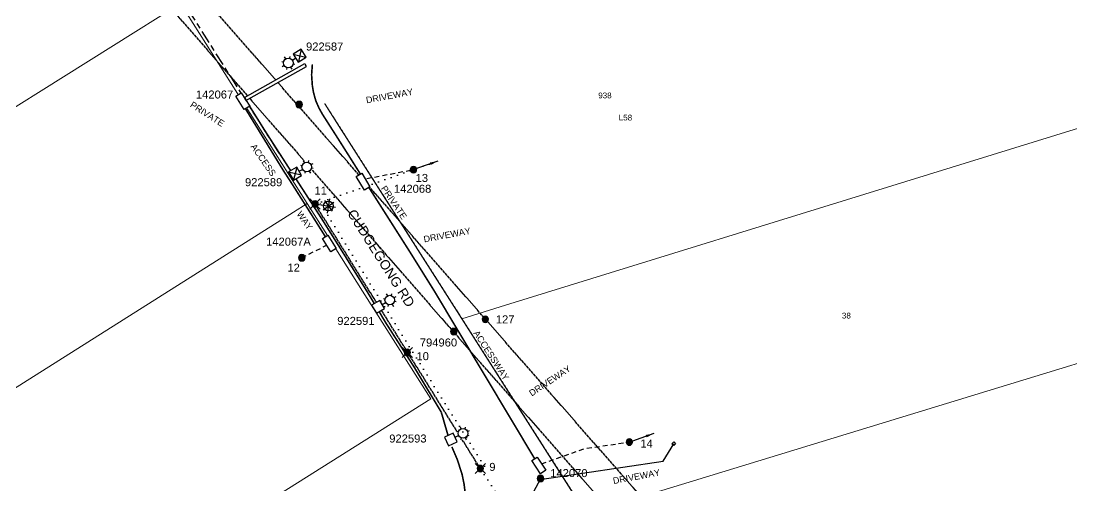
# Model space of a CAD drawing. Header units: metres. Extents: x 303957 to 307239, y 6268736 to 6272503.
# Drawn here: x 305826.3 to 306154.6, y 6270166.8 to 6270312.1 of the extents above; entities that cross this region are included whole.
import ezdxf
from ezdxf.enums import TextEntityAlignment as Align

# ---------------------------------------------------------------- set-up
doc = ezdxf.new("R2010")
doc.units = ezdxf.units.M
for name, pattern in [('Cable Exist OH', [1, 1, 0]), ('Cable Exist UG', [8.2, 4, -1.2, 1.8, -1.2]), ('Cable Remove', [2, 0, -2]), ('Dash', [5, 3, -2]), ('HIDDEN', [0.375, 0.25, -0.125]), ('HIDDEN2', [0.1875, 0.125, -0.0625]), ('IE Trench LV', [6.5, 5, -1.5])]:
    doc.linetypes.add(name, pattern=pattern)
doc.layers.get('0').update_dxf_attribs({"color": 6})
for name, color, linetype, lineweight in [('Cadastre Easements_SP_EXT', 9, 'Continuous', 5), ('Cadastre Land Parcels_SP_EXT', 9, 'Continuous', 5), ('Cadastre Other Property_SP_EXT', 9, 'HIDDEN', 5), ('Cadastre Roads_SP_EXT', 9, 'Continuous', 5)]:
    doc.layers.add(name, color=color, linetype=linetype, lineweight=lineweight)
for name, color, linetype in [('Duct_SP_NEW', 2, 'Continuous'), ('Equip_SP_SL_MOD', 3, 'Continuous'), ('Equip_SP_SL_NEW', 2, 'Continuous'), ('Mains_LV_EXT', 7, 'Continuous'), ('Mains_TR_EXT', 7, 'Continuous'), ('Notes', 7, 'Continuous'), ('Notes_SP_MISC', 7, 'Continuous'), ('Services_SP_EXT', 7, 'Continuous'), ('Services_SP_NEW_UG', 2, 'Continuous'), ('SupportsOH_SP_TR_HV_LV_SL_EXT', 7, 'Continuous'), ('SupportsUG_SP_LV_EXT', 7, 'Continuous'), ('SupportsUG_SP_LV_NEW', 2, 'Continuous'), ('SupportsUG_SP_LV_SL_NEW', 2, 'Continuous'), ('Trench_SP_NEW', 2, 'Continuous'), ('UG_Details_SP_MISC', 7, 'Continuous')]:
    doc.layers.add(name, color=color, linetype=linetype)
doc.styles.add('iecARIAL', font='arial.ttf', dxfattribs={"height": 2})
doc.styles.add('POLE_LABEL', font='arial.ttf')
doc.styles.add('SL_LABEL', font='arial.ttf')
doc.styles.get("Standard").update_dxf_attribs({"font": 'arial.ttf'})
doc.linetypes.add('IE Trench HV', pattern='A,7,-0.2,["/",Standard,S=3,R=0,X=0.6,Y=-1.4],-2.5', length=9.7)
doc.dimstyles.get("Standard").update_dxf_attribs({"dimtxt": 0.18, "dimasz": 0.18, "dimexe": 0.18, "dimexo": 0.0625, "dimgap": 0.09, "dimtad": 0, "dimtih": 1, "dimtoh": 1, "dimdec": 4, "dimzin": 0, "dimdsep": 46, "dimtxsty": 'Standard', "dimcen": 0.09, "dimadec": 0, "dimazin": 0, "dimtfac": 1, "dimtdec": 4, "dimtofl": 0, "dimtmove": 0, "dimatfit": 3, "dimfxl": 1, "dimtolj": 1, "dimtzin": 0, "dimarcsym": 0})

# ---------------------------------------------------------------- blocks, each defined once
blk = doc.blocks.new('CCP_EXT')
blk.add_wipeout([(0, 0.57), (0.57, 0), (0, -0.57), (-0.57, 0)])
blk.add_lwpolyline([(-0.57, 0), (0, 0.57), (0.57, 0), (0, -0.57), (-0.57, 0)])
at = {"flags": 1}
blk.add_attdef('Z', (0, 0), '', height=0.2, dxfattribs=at)
at = {"flags": 9}
for tag, p in [('CCP_TYPE', (0, 0)), ('CONSTRUCTED_VOLTAGE', (0, -0.2)), ('OPERATING_VOLTAGE', (0, -0.6)), ('ORIENTATION', (0, -0.8)), ('OWNED_BY', (0, -1)), ('STATE', (0, -1.8)), ('NO_PHASES', (0, -0.4)), ('USAGE', (0, -1.2)), ('LEGEND', (0, -1.4)), ('LIFE_SUPPORT', (0, -1.6)), ('NOTES', (0, -2))]:
    blk.add_attdef(tag, text='', height=0.2, dxfattribs=at).set_placement(p, align=Align.MIDDLE_LEFT)
blk = doc.blocks.new('POLE_EXT')
blk.add_hatch(color=256).paths.add_polyline_path([(-1, 0, 1), (1, 0, 1)])
blk.add_lwpolyline([(-1, 0, 1), (1, 0, 1)], format="xyb", close=True)
for tag, height, flags, p in [('pNumber', 2.5, 8, (-17.84, 2.07)), ('OWNED_BY', 0.2, 9, (1.35, -0.4)), ('SPECIAL_USE', 0.2, 9, (1.35, -0.8)), ('STATE', 0.2, 9, (1.35, -1)), ('cLV', 0.2, 9, (1.35, -1.4)), ('hDepth', 0.2, 9, (1.35, -1.6)), ('hDia', 0.2, 9, (1.35, -1.8)), ('cHV', 0.2, 9, (1.35, -2)), ('PARENT', 0.2, 9, (1.35, -0.6)), ('USAGE', 0.2, 9, (1.35, -1.2)), ('LBRACKET', 0.2, 9, (1.35, -2.2)), ('LExisting', 0.2, 9, (1.35, -2.4)), ('LANTNUMBER', 0.2, 9, (1.35, -2.6)), ('LOther', 0.2, 9, (1.35, -2.8)), ('LRemove', 0.2, 9, (1.35, -3)), ('LEGEND', 0.2, 9, (1.35, -3.2)), ('cLinedev', 0.2, 9, (1.35, -3.4)), ('pExisting', 0.2, 9, (1.35, -3.8)), ('pFooting', 0.2, 9, (1.35, -4.4)), ('pNew', 0.2, 9, (1.35, -4.6)), ('pRelocate', 0.2, 9, (1.35, -5)), ('pRemove', 0.2, 9, (1.35, -5.2)), ('pReplace', 0.2, 9, (1.35, -5.4)), ('pStay', 0.2, 9, (1.35, -5.6)), ('pType', 0.2, 9, (1.35, -5.8)), ('cspan', 0.2, 9, (1.35, -6)), ('STREETNAME', 0.2, 9, (1.35, -6.2)), ('SUBURB', 0.2, 9, (1.35, -6.4)), ('LOCATION', 0.2, 9, (1.35, -3.6)), ('PFNUMBER', 0.2, 9, (1.35, -4)), ('NEWPFNUMBER', 0.2, 9, (1.35, -4.2)), ('NOTES', 0.2, 9, (1.35, -6.6)), ('OPERATED_BY', 0.2, 9, (1.36, -7.01)), ('MAINTAINED_BY', 0.2, 9, (1.36, -6.81))]:
    blk.add_attdef(tag, text='', height=height, dxfattribs=dict(flags=flags)).set_placement(p, align=Align.MIDDLE_LEFT)
at = {"style": 'POLE_LABEL'}
for tag, height, flags, p in [('ASSET_NUM', 2.5, 8, (2, 2)), ('STRUCTURE_PLANT_NUMBER', 0.2, 9, (1.35, 0.03)), ('STREET_CODE', 0.2, 9, (1.35, -0.2))]:
    blk.add_attdef(tag, text='', height=height, dxfattribs=dict(at, flags=flags)).set_placement(p, align=Align.MIDDLE_LEFT)
at = {"flags": 1}
blk.add_attdef('Z', (1.35, -7.33), '', height=0.2, dxfattribs=at)
blk = doc.blocks.new('COLUMN_NEW')
blk.add_wipeout([(-1.485, -1.485), (1.485, -1.485), (1.485, 1.485), (-1.485, 1.485)])
at = {"lineweight": -3}
blk.add_lwpolyline([(-1.485, -1.485), (1.485, -1.485), (1.485, 1.485), (-1.485, 1.485)], close=True, dxfattribs=at)
for tag, height, flags, p in [('ASSET_NUM', 2.5, 8, (2, 2)), ('STREET_CODE', 0.2, 9, (1.5, 0)), ('Z', 0.2, 1, (1.5, -2.8)), ('OWNED_BY', 0.2, 9, (1.5, -0.4)), ('OPERATED_BY', 0.2, 9, (1.5, -0.6)), ('STATE', 0.2, 9, (1.5, -1)), ('SUBURB', 0.2, 9, (1.5, -1.8)), ('STREETNAME', 0.2, 9, (1.5, -2)), ('COLUMN_TYPE', 0.2, 9, (1.5, -0.2)), ('USAGE', 0.2, 9, (1.5, -1.2)), ('MAINTAINED_BY', 0.2, 9, (1.5, -0.8)), ('LEGEND', 0.2, 9, (1.5, -1.4)), ('PARENT', 0.2, 9, (1.5, -1.6)), ('LOCATION', 0.2, 9, (1.5, -2.2)), ('NOTES', 0.2, 9, (1.5, -2.4)), ('LABEL_ALIGNMENT', 0.2, 9, (1.5, -2.6))]:
    blk.add_attdef(tag, text='', height=height, dxfattribs=dict(flags=flags)).set_placement(p, align=Align.MIDDLE_LEFT)
at = {"style": 'POLE_LABEL', "flags": 9}
blk.add_attdef('STRUCTURE_PLANT_NUMBER', text='', height=0.2, dxfattribs=at).set_placement((1.5, 0.242), align=Align.MIDDLE_LEFT)
blk = doc.blocks.new('*U44')
for tag, height, flags, p in [('OPERATING_VOLTAGE', 0.2, 9, (0, -1.4)), ('ORIENTATION', 0.2, 9, (0, -1.6)), ('OWNED_BY', 0.2, 9, (0, -1.8)), ('STATE', 0.2, 9, (0, -2)), ('CEXIST', 0.2, 9, (0, -2.4)), ('CNEW', 0.2, 9, (0, -2.6)), ('CNUMBER', 0.2, 9, (0, -2.8)), ('CREMOVE', 0.2, 9, (0, -3)), ('CREPLACE', 0.2, 9, (0, -3.2)), ('USAGE', 0.2, 9, (0, -2.2)), ('LNUMBER', 2.5, 8, (1.2, -2.8)), ('LKINGHEIGHT', 0.2, 9, (0, -3.4)), ('LBRACKET', 0.2, 9, (0, -3.6)), ('LBRACKETVOCAB', 0.2, 9, (0, -3.8)), ('LCATEGORY', 0.2, 9, (0, -4)), ('LCHARGE1', 0.2, 9, (0, -4.2)), ('LCHARGE1PERCENT', 0.2, 9, (0, -4.4)), ('LCHARGE2', 0.2, 9, (0, -4.6)), ('LCHARGE2PERCENT', 0.2, 9, (0, -4.8)), ('LCHARGE3', 0.2, 9, (0, -5)), ('LCHARGE3PERCENT', 0.2, 9, (0, -5.2)), ('LEXIST', 0.2, 9, (0, -5.4)), ('LLAMP', 0.2, 9, (0, -5.6)), ('LLAMPVOCAB', 0.2, 9, (0, -5.8)), ('LMAST', 0.2, 9, (0, -6)), ('LMASTVOCAB', 0.2, 9, (0, -6.2)), ('LNEW', 0.2, 9, (0, -6.4)), ('LANTNUMBER', 0.2, 9, (0, -6.6)), ('SUBURB', 0.2, 9, (0, -8.6)), ('STREETNAME', 0.2, 9, (0, -8.8)), ('LOUTREACH', 0.2, 9, (0, -7)), ('LOUTREACHVOCAB', 0.2, 9, (0, -7.2)), ('LRATECODE', 0.2, 9, (0, -7.4)), ('LREMOVE', 0.2, 9, (0, -7.6)), ('LREPLACE', 0.2, 9, (0, -7.8)), ('LTYPE', 0.2, 9, (0, -8)), ('LTYPEVOCAB', 0.2, 9, (0, -8.2)), ('LEGEND', 0.2, 9, (0, -8.4)), ('LOCATION', 0.2, 9, (0, -9)), ('NOTES', 0.2, 9, (0, -9.2)), ('MAINTAINED_BY', 0.2, 9, (0, -9.86))]:
    blk.add_attdef(tag, text='', height=height, dxfattribs=dict(flags=flags)).set_placement(p, align=Align.MIDDLE_LEFT)
at = {"flags": 9}
blk.add_attdef('OPERATED_BY', (0, -9.61), '', height=0.2, dxfattribs=at)
blk.add_wipeout([(0, 4.97), (1.46, 4.18), (2.25, 2.72), (1.46, 1.26), (0, 0.36), (-1.46, 1.26), (-2.25, 2.72), (-1.46, 4.18)])
for p, q in [((-1.46, 4.18), (-1.06, 3.78)), ((0, 4.22), (0, 4.97)), ((1.46, 4.18), (1.06, 3.78)), ((-2.25, 2.72), (-1.5, 2.72)), ((-1.46, 1.26), (-1.06, 1.66)), ((0, 0), (0, 1.22)), ((0, 0), (0, 0)), ((1.46, 1.26), (1.06, 1.66)), ((1.5, 2.72), (2.25, 2.72))]:
    blk.add_line(p, q)
blk.add_circle((0, 2.72), 1.5)
at = {"style": 'SL_LABEL'}
for tag, height, flags, p in [('ASSET_NUM', 2.5, 8, (2, 2)), ('STREET_CODE', 0.2, 9, (0, -0.2))]:
    blk.add_attdef(tag, text='', height=height, dxfattribs=dict(at, flags=flags)).set_placement(p, align=Align.MIDDLE_LEFT)
at = {"flags": 1}
blk.add_attdef('Z', (0, 0), '', height=0.2, dxfattribs=at)
at = {"flags": 9}
for tag, p in [('CONSTRUCTED_VOLTAGE', (0, -0.4)), ('CONTROL_TYPE', (0, -0.6)), ('LANTERN_PURPOSE', (0, -0.8)), ('LANTERN_TYPE', (0, -1)), ('NO_PHASES', (0, -1.2))]:
    blk.add_attdef(tag, text='', height=0.2, dxfattribs=at).set_placement(p, align=Align.MIDDLE_LEFT)
blk = doc.blocks.new('PILLAR_NEW')
blk.add_wipeout([(-2.47, 0.99), (2.47, 0.99), (2.47, -0.99), (-2.47, -0.99)])
at = {"lineweight": -3}
blk.add_lwpolyline([(-2.47, 0.99), (2.47, 0.99), (2.47, -0.99), (-2.47, -0.99)], close=True, dxfattribs=at)
for tag, height, flags, p in [('ASSET_NUM', 2.5, 8, (2, 4)), ('STREET_CODE', 0.2, 9, (1.5, 2)), ('OWNED_BY', 0.2, 9, (1.5, 1.8)), ('OPERATED_BY', 0.2, 9, (1.5, 1.6)), ('STATE', 0.2, 9, (1.5, 1.2)), ('SUPPORT_TYPE', 0.2, 9, (1.5, 1)), ('SUBURB', 0.2, 9, (1.5, 0.2)), ('STREETNAME', 0.2, 9, (1.5, 0)), ('MAINTAINED_BY', 0.2, 9, (1.5, 1.4)), ('USAGE', 0.2, 9, (1.5, 0.8)), ('LEGEND', 0.2, 9, (1.5, 0.6)), ('PARENT', 0.2, 9, (1.5, 0.4)), ('Z', 0.2, 1, (1.5, -0.6)), ('LOCATION', 0.2, 9, (1.5, -0.2)), ('NOTES', 0.2, 9, (1.5, -0.4))]:
    blk.add_attdef(tag, text='', height=height, dxfattribs=dict(flags=flags)).set_placement(p, align=Align.MIDDLE_LEFT)
blk = doc.blocks.new('POLE_DEL')
h = blk.add_hatch(color=256)
edge = h.paths.add_edge_path()
edge.add_arc((0, 0), 1, 180, 360)
edge.add_arc((0, 0), 1, 0, 180)
for p, q in [((-1.58, 1.58), (1.58, -1.58)), ((-1.58, -1.58), (1.58, 1.58))]:
    blk.add_line(p, q)
blk.add_lwpolyline([(-1, 0, 1), (1, 0, 1)], format="xyb", close=True)
for tag, height, flags, p in [('pNumber', 2.5, 8, (0, 2.07)), ('OWNED_BY', 0.2, 9, (0, -0.4)), ('SPECIAL_USE', 0.2, 9, (0, -0.6)), ('STATE', 0.2, 9, (0, -0.8)), ('cLV', 0.2, 9, (0, -1.2)), ('cHV', 0.2, 9, (0, -1.8)), ('cLinedev', 0.2, 9, (0, -3.2)), ('USAGE', 0.2, 9, (0, -1)), ('hDepth', 0.2, 9, (0, -1.4)), ('hDia', 0.2, 9, (0, -1.6)), ('LBRACKET', 0.2, 9, (0, -2)), ('LExisting', 0.2, 9, (0, -2.2)), ('LANTNUMBER', 0.2, 9, (0, -2.4)), ('LOther', 0.2, 9, (0, -2.6)), ('LRemove', 0.2, 9, (0, -2.8)), ('LEGEND', 0.2, 9, (0, -3)), ('cspan', 0.2, 9, (0, -5.6)), ('SUBURB', 0.2, 9, (0, -5.8)), ('STREETNAME', 0.2, 9, (0, -6)), ('pExisting', 0.2, 9, (0, -3.4)), ('PFNUMBER', 0.2, 9, (0, -3.6)), ('NEWPFNUMBER', 0.2, 9, (0, -3.8)), ('pFooting', 0.2, 9, (0, -4)), ('pNew', 0.2, 9, (0, -4.2)), ('pRelocate', 0.2, 9, (0, -4.6)), ('pRemove', 0.2, 9, (0, -4.8)), ('pReplace', 0.2, 9, (0, -5)), ('pStay', 0.2, 9, (0, -5.2)), ('pType', 0.2, 9, (0, -5.4)), ('LOCATION', 0.2, 9, (0, -6.2)), ('NOTES', 0.2, 9, (0, -6.4))]:
    blk.add_attdef(tag, text='', height=height, dxfattribs=dict(flags=flags)).set_placement(p, align=Align.MIDDLE_LEFT)
at = {"flags": 1}
blk.add_attdef('Z', (0, 0), '', height=0.2, dxfattribs=at)
at = {"style": 'POLE_LABEL', "flags": 9}
blk.add_attdef('STREET_CODE', text='', height=0.2, dxfattribs=at).set_placement((0, -0.2), align=Align.MIDDLE_LEFT)
blk = doc.blocks.new('SL_LANTERN_DEL')
for p, q in [((-2.25, 4.22), (2.25, 4.22)), ((1.46, 2.76), (-1.46, 5.68)), ((-1.46, 2.76), (1.46, 5.68)), ((0, 1.97), (0, 6.47)), ((0, 0), (0, 2.72)), ((0, 0), (0, 0))]:
    blk.add_line(p, q)
blk.add_circle((0, 4.22), 1.5)
at = {"style": 'iecARIAL', "flags": 8}
blk.add_attdef('ASSET_NUM', (1.5, 1.5), '', height=2.5, dxfattribs=at)
for tag, p, height, flags in [('CONSTRUCTED_VOLTAGE', (0, -0.2), 0.2, 9), ('CONTROL_TYPE', (0, -0.4), 0.2, 9), ('OPERATING_VOLTAGE', (0, -1.2), 0.2, 9), ('ORIENTATION', (0, -1.4), 0.2, 9), ('OWNED_BY', (0, -1.6), 0.2, 9), ('STATE', (0, -1.8), 0.2, 9), ('CEXIST', (0, -2.2), 0.2, 9), ('CNEW', (0, -2.4), 0.2, 9), ('CNUMBER', (0, -2.6), 0.2, 9), ('CREMOVE', (0, -2.8), 0.2, 9), ('CREPLACE', (0, -3), 0.2, 9), ('LANTERN_PURPOSE', (0, -0.6), 0.2, 9), ('LANTERN_TYPE', (0, -0.8), 0.2, 9), ('NO_PHASES', (0, -1), 0.2, 9), ('USAGE', (0, -2), 0.2, 9), ('LKINGHEIGHT', (0, -3.2), 0.2, 9), ('LBRACKET', (0, -3.4), 0.2, 9), ('LNUMBER', (1.2, -2.8), 2.5, 8), ('LBRACKETVOCAB', (0, -3.6), 0.2, 9), ('LCATEGORY', (0, -3.8), 0.2, 9), ('LCHARGE1', (0, -4), 0.2, 9), ('LCHARGE1PERCENT', (0, -4.2), 0.2, 9), ('LCHARGE2', (0, -4.4), 0.2, 9), ('LCHARGE2PERCENT', (0, -4.6), 0.2, 9), ('LCHARGE3', (0, -4.8), 0.2, 9), ('LCHARGE3PERCENT', (0, -5), 0.2, 9), ('LEXIST', (0, -5.2), 0.2, 9), ('LLAMP', (0, -5.4), 0.2, 9), ('LLAMPVOCAB', (0, -5.6), 0.2, 9), ('LMAST', (0, -5.8), 0.2, 9), ('LMASTVOCAB', (0, -6), 0.2, 9), ('LNEW', (0, -6.2), 0.2, 9), ('LANTNUMBER', (0, -6.4), 0.2, 9), ('STREETNAME', (0, -8.8), 0.2, 9), ('SUBURB', (0, -9), 0.2, 1), ('LOUTREACH', (0, -6.8), 0.2, 9), ('LOUTREACHVOCAB', (0, -7), 0.2, 9), ('LRATECODE', (0, -7.2), 0.2, 9), ('LREMOVE', (0, -7.4), 0.2, 9), ('LREPLACE', (0, -7.6), 0.2, 9), ('LTYPE', (0, -7.8), 0.2, 9), ('LTYPEVOCAB', (0, -8), 0.2, 9), ('LEGEND', (0, -8.2), 0.2, 9), ('LOCATION', (0, -8.4), 0.2, 9), ('NOTES', (0, -8.6), 0.2, 9)]:
    blk.add_attdef(tag, p, '', height=height, dxfattribs=dict(flags=flags))

msp = doc.modelspace()

# ---------------------------------------------------------------- linework, layer by layer
at = {"layer": 'Cadastre Easements_SP_EXT', "linetype": 'Dash'}
for p, q in [((305921.2, 6270286.23), (305924.96, 6270280.34)), ((305924.96, 6270280.34), (305964.05, 6270219.07)), ((305964.05, 6270219.07), (306002.84, 6270158.22))]:
    msp.add_line(p, q, dxfattribs=at)
at = {"layer": 'Cadastre Land Parcels_SP_EXT', "linetype": 'Continuous'}
for points in [[(305729.91, 6270225.96), (305862.21, 6270308.85), (305876.18, 6270317.61), (305840.79, 6270373.45), (305818.13, 6270359.36), (305728.41, 6270303.56), (305602.41, 6270225.2), (305638.29, 6270168.56), (305729.91, 6270225.96)], [(306028.92, 6270166.2), (306280.99, 6270243.25), (306241.87, 6270304.98), (305977.68, 6270223.29), (305964.05, 6270219.07), (306002.84, 6270158.22), (306028.92, 6270166.2)], [(306049.53, 6270097.19), (306081.8, 6270107.27), (306113.36, 6270117.12), (306185.96, 6270139.74), (306256.56, 6270161.73), (306320.09, 6270181.56), (306280.99, 6270243.25), (306028.92, 6270166.2), (306002.84, 6270158.22), (306022.39, 6270127.59), (306043.07, 6270095.17), (306049.53, 6270097.19)]]:
    msp.add_lwpolyline(points, close=True, dxfattribs=at)
msp.add_lwpolyline([(305922.03, 6270245.14), (305915.74, 6270255.09), (305911.48, 6270252.4), (305731.6, 6270138.72), (305678.44, 6270105.12), (305695.56, 6270077.98), (305716.75, 6270044.46), (305954.29, 6270194.09), (305933.03, 6270227.73), (305924.67, 6270240.96)], dxfattribs=at)
at = {"layer": 'Cadastre Other Property_SP_EXT', "linetype": 'HIDDEN2'}
msp.add_line((305921.2, 6270286.32), (306022.38, 6270127.68), dxfattribs=at)
at = {"layer": 'Cadastre Roads_SP_EXT', "linetype": 'Continuous'}
for p, q in [((305924.96, 6270280.34), (305921.2, 6270286.23)), ((305964.05, 6270219.07), (305924.96, 6270280.34)), ((305915.74, 6270255.09), (305922.03, 6270245.14)), ((305924.67, 6270240.96), (305933.03, 6270227.73)), ((305933.03, 6270227.73), (305954.29, 6270194.09)), ((306002.84, 6270158.22), (305964.05, 6270219.07))]:
    msp.add_line(p, q, dxfattribs=at)
at = {"layer": 'Mains_LV_EXT', "linetype": 'Cable Exist OH'}
msp.add_lwpolyline([(305969.79, 6270172.27), (305918.17, 6270254.95)], dxfattribs=at)
at = {"layer": 'Mains_TR_EXT', "linetype": 'Cable Exist OH'}
for points in [[(303957.08, 6272503.06), (304071.82, 6272371.4), (304222.56, 6272198.97), (304355.22, 6272047.57), (304510.39, 6271871.4), (304619.47, 6271746.96), (304794.89, 6271546.88), (304913.62, 6271410.9), (305074.52, 6271226.79), (305199.75, 6271084.72), (305321.86, 6270945.36), (305472.13, 6270772.08), (305583.87, 6270641.27), (305694.28, 6270517), (305846.39, 6270346.73), (305960.23, 6270216.32), (306082.66, 6270076.53)], [(306102.36, 6270069.64), (305971.76, 6270218.54), (305840.99, 6270367.72)]]:
    msp.add_lwpolyline(points, dxfattribs=at)
at = {"layer": 'Services_SP_EXT'}
msp.add_lwpolyline([(305976.28, 6270146.2), (305988.64, 6270169.15)], dxfattribs=at)
at = {"layer": 'Services_SP_NEW_UG', "color": 2, "linetype": 'Dash', "ltscale": 0.5, "elevation": 60.16, "flags": 128}
msp.add_lwpolyline([(305934.31, 6270262.9), (305947.92, 6270265.48)], dxfattribs=at)
at = {"layer": 'Services_SP_NEW_UG', "color": 2, "linetype": 'Dash', "ltscale": 0.5, "flags": 128}
msp.add_lwpolyline([(305914.05, 6270238.13), (305921.78, 6270242.07)], dxfattribs=at)
at = {"layer": 'Trench_SP_NEW', "linetype": 'IE Trench LV', "const_width": 0.5, "flags": 128}
msp.add_lwpolyline([(305924.96, 6270275.96), (305927.45, 6270272.04), (305933.81, 6270261.94), (305947.58, 6270240.3), (305955.49, 6270227.63), (305987.26, 6270174.53)], dxfattribs=at)
at = {"layer": 'Trench_SP_NEW', "linetype": 'IE Trench HV', "const_width": 0.5, "flags": 128}
for points in [[(305959.66, 6270182.77), (305957.6, 6270189.88)], [(305960.91, 6270179.04), (305962.64, 6270175.01), (305964.12, 6270170.36), (305964.71, 6270167.45), (305965.33, 6270162.53)]]:
    msp.add_lwpolyline(points, dxfattribs=at)

# ---------------------------------------------------------------- block references
at = {"layer": 'Equip_SP_SL_MOD', "linetype": 'IE Trench HV', "rotation": 261.3437347689481}
msp.add_blockref('SL_LANTERN_DEL', (305918.17, 6270254.95), dxfattribs=at)
at = {"layer": 'SupportsOH_SP_TR_HV_LV_SL_EXT'}
ref = msp.add_blockref('POLE_EXT', (305948.9, 6270265.67), dxfattribs=at)
ref.add_attrib('PNUMBER', '13', (305949.58, 6270261.83), dxfattribs={"height": 2.5})
ref = msp.add_blockref('POLE_EXT', (305914.05, 6270238.13), dxfattribs=at)
ref.add_attrib('PNUMBER', '12', (305909.54, 6270233.79), dxfattribs={"height": 2.5})
ref = msp.add_blockref('POLE_EXT', (305971.34, 6270218.91), dxfattribs=at)
ref.add_attrib('ASSET_NUM', '127', dxfattribs={"layer": '0', "height": 2.5, "style": 'POLE_LABEL'}).set_placement((305980.46, 6270220.14), align=Align.TOP_RIGHT)
ref = msp.add_blockref('POLE_EXT', (305961.5, 6270215.09), dxfattribs=at)
ref.add_attrib('ASSET_NUM', '794960', dxfattribs={"layer": '0', "height": 2.5, "style": 'POLE_LABEL'}).set_placement((305962.55, 6270212.92), align=Align.TOP_RIGHT)
ref = msp.add_blockref('POLE_EXT', (306016.33, 6270180.56), dxfattribs=at)
ref.add_attrib('PNUMBER', '14', (306019.78, 6270178.86), dxfattribs={"height": 2.5})
ref = msp.add_blockref('POLE_EXT', (305969.79, 6270172.27), dxfattribs=at)
ref.add_attrib('PNUMBER', '9', (305972.59, 6270171.55), dxfattribs={"height": 2.5})
msp.add_blockref('POLE_EXT', (305988.59, 6270169.19), dxfattribs=at)
at = {"layer": 'SupportsUG_SP_LV_EXT'}
ref = msp.add_blockref('POLE_DEL', (305918.17, 6270254.95), dxfattribs=at)
ref.add_attrib('pNumber', '11', dxfattribs={"height": 2.5}).set_placement((305917.99, 6270259.12, 61.58), align=Align.MIDDLE_LEFT)
ref = msp.add_blockref('POLE_DEL', (305946.99, 6270208.56), dxfattribs=at)
ref.add_attrib('pNumber', '10', dxfattribs={"height": 2.5}).set_placement((305949.85, 6270207.39), align=Align.MIDDLE_LEFT)
msp.add_blockref('POLE_DEL', (305969.79, 6270172.27), dxfattribs=at)

# ---------------------------------------------------------------- texts
at = {"layer": 'Cadastre Land Parcels_SP_EXT', "linetype": 'Continuous'}
msp.add_text('38', height=1.8, dxfattribs=at).set_placement((306082.73, 6270219.17))
at = {"layer": 'Cadastre Roads_SP_EXT'}
for s, height, rotation, p in [('DRIVEWAY', 2, 10.5428, (305934.27, 6270286.37, 60.5)), ('PRIVATE', 2, 303.9794, (305938.66, 6270259.82, 59.57)), ('WAY', 2, 304.6324, (305912.3, 6270251.82)), ('CUDGEGONG RD', 3, 302.4239, (305928.11, 6270252.04)), ('DRIVEWAY', 2, 10.5428, (305952.27, 6270242.92)), ('ACCESSWAY', 2, 302.8964, (305967.53, 6270214.6)), ('DRIVEWAY', 2, 33.5172, (305985.84, 6270194.76)), ('DRIVEWAY', 2, 10.5428, (306011.41, 6270167.44, 60.5))]:
    msp.add_text(s, height=height, rotation=rotation, dxfattribs=at).set_placement(p)
at = {"layer": 'Mains_TR_EXT'}
msp.add_text('938', height=1.8, dxfattribs=at).set_placement((306006.62, 6270287.95))
msp.add_text('L58', height=1.8, rotation=359.583, dxfattribs=at).set_placement((306013.01, 6270281.06))

# ---------------------------------------------------------------- leaders
at = {"layer": 'Notes', "color": 3}
for points in [[(305956.53, 6270268.33), (305949.85, 6270266)], [(306023.95, 6270183.22), (306017.27, 6270180.89)]]:
    msp.add_leader(points, dimstyle='Standard', override={"dimasz": 2.5}, dxfattribs=at)

# ---------------------------------------------------------------- next in the draw order: block references
at = {"layer": 'Services_SP_EXT'}
msp.add_blockref('CCP_EXT', (306030.19, 6270180.02), dxfattribs=at)
at = {"layer": 'SupportsUG_SP_LV_SL_NEW'}
ref = msp.add_blockref('COLUMN_NEW', (305960.56, 6270181.38), dxfattribs=dict(at, rotation=294.6190821067219))
ref.add_attrib('ASSET_NUM', '922593', dxfattribs={"layer": '0', "height": 2.5}).set_placement((305941.35, 6270181.67), align=Align.MIDDLE_LEFT)

# ---------------------------------------------------------------- next in the draw order: wipeouts: each hides what was drawn before it
at = {"color": 3}
msp.add_wipeout([(305896.09, 6270288.16), (305914.94, 6270298.83), (305915.45, 6270297.93), (305896.6, 6270287.26)], dxfattribs=at).dxf.layer = 'Notes_SP_MISC'

# ---------------------------------------------------------------- next in the draw order: linework, layer by layer
at = {"layer": 'Cadastre Land Parcels_SP_EXT', "linetype": 'Continuous'}
msp.add_lwpolyline([(305731.6, 6270138.72), (305911.48, 6270252.4), (305915.74, 6270255.09), (305876.18, 6270317.61), (305862.21, 6270308.85), (305729.91, 6270225.96), (305638.29, 6270168.56), (305645.43, 6270157.21), (305678.44, 6270105.12), (305731.6, 6270138.72)], close=True, dxfattribs=at)
at = {"layer": 'Cadastre Roads_SP_EXT', "linetype": 'Continuous'}
msp.add_line((305876.18, 6270317.61), (305915.74, 6270255.09), dxfattribs=at)
at = {"layer": 'Services_SP_EXT'}
msp.add_lwpolyline([(305989.11, 6270168.92), (306026.9, 6270174.63), (306030.19, 6270180.02)], dxfattribs=at)
at = {"layer": 'Trench_SP_NEW', "linetype": 'IE Trench LV', "const_width": 0.5, "flags": 128}
for points in [[(305917.33, 6270298.58), (305917.09, 6270295.31), (305917.32, 6270291.94), (305917.7, 6270289.7), (305918.42, 6270287.14), (305919.37, 6270284.97), (305920.46, 6270283), (305924.96, 6270275.96)], [(305895.34, 6270286.47), (305908.27, 6270265.39), (305911.05, 6270261.1), (305917.61, 6270250.74), (305921.13, 6270245.15), (305921.38, 6270244.74)]]:
    msp.add_lwpolyline(points, dxfattribs=at)
at = {"layer": 'Trench_SP_NEW', "linetype": 'IE Trench HV', "const_width": 0.5, "flags": 128}
msp.add_lwpolyline([(305897.78, 6270285.4), (305902.12, 6270278.45), (305906.07, 6270272.3), (305920.28, 6270250.26), (305927.09, 6270239.42), (305934.33, 6270227.73), (305940.51, 6270217.42), (305949.14, 6270203.96), (305957.6, 6270189.88)], dxfattribs=at)
at = {"layer": 'UG_Details_SP_MISC', "color": 7, "linetype": 'Cable Exist UG', "flags": 128}
msp.add_lwpolyline([(305907, 6270270.78), (305866.49, 6270334.8)], dxfattribs=at)

# ---------------------------------------------------------------- next in the draw order: block references
at = {"layer": 'Equip_SP_SL_NEW', "rotation": 294.6190821067219}
msp.add_blockref('*U44', (305961.91, 6270182.14), dxfattribs=at)
at = {"layer": 'SupportsOH_SP_TR_HV_LV_SL_EXT'}
msp.add_blockref('POLE_EXT', (305913.2, 6270286.01), dxfattribs=at)

# ---------------------------------------------------------------- next in the draw order: block references
at = {"layer": 'SupportsUG_SP_LV_NEW'}
ref = msp.add_blockref('PILLAR_NEW', (305895.6, 6270287.04), dxfattribs=dict(at, rotation=301.9112034991542))
ref.add_attrib('ASSET_NUM', '142067', dxfattribs={"layer": '0', "height": 2.5}).set_placement((305880.96, 6270289.14), align=Align.MIDDLE_LEFT)
ref = msp.add_blockref('PILLAR_NEW', (305988.08, 6270173.26), dxfattribs=dict(at, rotation=303.2226182442417))
ref.add_attrib('ASSET_NUM', '142070', dxfattribs={"layer": '0', "height": 2.5}).set_placement((305991.63, 6270170.87, 54.44), align=Align.MIDDLE_LEFT)
at = {"layer": 'SupportsUG_SP_LV_SL_NEW'}
ref = msp.add_blockref('COLUMN_NEW', (305913.38, 6270301.26), dxfattribs=dict(at, rotation=122.5271523841434))
ref.add_attrib('ASSET_NUM', '922587', dxfattribs={"layer": '0', "height": 2.5}).set_placement((305915.35, 6270304.14), align=Align.MIDDLE_LEFT)
ref = msp.add_blockref('COLUMN_NEW', (305911.94, 6270264.41), dxfattribs=dict(at, rotation=300.0742937630408))
ref.add_attrib('ASSET_NUM', '922589', dxfattribs={"layer": '0', "height": 2.5}).set_placement((305896.28, 6270261.75), align=Align.MIDDLE_LEFT)
ref = msp.add_blockref('COLUMN_NEW', (305937.87, 6270222.81), dxfattribs=dict(at, rotation=300.0742937630408))
ref.add_attrib('ASSET_NUM', '922591', dxfattribs={"layer": '0', "height": 2.5}).set_placement((305925.1, 6270218.42), align=Align.MIDDLE_LEFT)

# ---------------------------------------------------------------- next in the draw order: linework, layer by layer
at = {"layer": 'Duct_SP_NEW'}
for p, q in [((305915.45, 6270297.93), (305915.2, 6270298.38)), ((305896.09, 6270288.16), (305896.35, 6270287.71)), ((305896.6, 6270287.26), (305896.35, 6270287.71))]:
    msp.add_line(p, q, dxfattribs=at)
at = {"layer": 'Notes', "color": 3, "linetype": 'Cable Remove', "flags": 128}
msp.add_lwpolyline([(305969.78, 6270172.22), (306000.6, 6270126.46), (306023.97, 6270086.92)], dxfattribs=at)
at = {"layer": 'Services_SP_NEW_UG', "color": 2, "linetype": 'Dash', "ltscale": 0.5, "flags": 128}
msp.add_lwpolyline([(305988.9, 6270173.8), (306002.33, 6270178.53), (306016.33, 6270180.56)], dxfattribs=at)

# ---------------------------------------------------------------- next in the draw order: block references
at = {"layer": 'Equip_SP_SL_NEW'}
for p, rotation in [((305912.12, 6270300.46), 122.5271523841434), ((305913.23, 6270265.15), 300.0742937630408), ((305939.16, 6270223.55), 300.0742937630408)]:
    msp.add_blockref('*U44', p, dxfattribs=dict(at, rotation=rotation))

# ---------------------------------------------------------------- next in the draw order: texts
at = {"layer": 'Cadastre Roads_SP_EXT'}
for s, rotation, p in [('PRIVATE', 327.3532, (305878.93, 6270285.42)), ('ACCESS', 304.6324, (305897.94, 6270272.85, 62.55))]:
    msp.add_text(s, height=2, rotation=rotation, dxfattribs=at).set_placement(p)

# ---------------------------------------------------------------- next in the draw order: linework, layer by layer
at = {"layer": 'Duct_SP_NEW'}
for p, q in [((305896.09, 6270288.16), (305914.94, 6270298.83)), ((305914.94, 6270298.83), (305915.2, 6270298.38)), ((305896.6, 6270287.26), (305915.45, 6270297.93))]:
    msp.add_line(p, q, dxfattribs=at)
at = {"layer": 'Notes', "color": 3, "linetype": 'Cable Remove', "flags": 128}
for points in [[(305918.17, 6270254.95), (305956.53, 6270268.33)], [(305971.06, 6270173.07), (305948.27, 6270209.35), (305919.45, 6270255.74)]]:
    msp.add_lwpolyline(points, dxfattribs=at)
at = {"layer": 'UG_Details_SP_MISC', "color": 7, "linetype": 'Cable Exist UG'}
msp.add_line((305911.31, 6270301.72), (305915.42, 6270300.8), dxfattribs=at)
at = {"layer": 'UG_Details_SP_MISC', "color": 7, "linetype": 'Cable Exist UG', "flags": 128}
for points in [[(305913.83, 6270303.3), (305912.92, 6270299.23)], [(305912.47, 6270266.37), (305911.41, 6270262.46)], [(305909.91, 6270264.98), (305913.94, 6270263.96)]]:
    msp.add_lwpolyline(points, dxfattribs=at)

# ---------------------------------------------------------------- next in the draw order: block references
at = {"layer": 'SupportsUG_SP_LV_NEW'}
ref = msp.add_blockref('PILLAR_NEW', (305933.18, 6270261.93), dxfattribs=dict(at, rotation=301.5586397389164))
ref.add_attrib('ASSET_NUM', '142068', dxfattribs={"layer": '0', "height": 2.5}).set_placement((305942.82, 6270259.7), align=Align.MIDDLE_LEFT)
ref = msp.add_blockref('PILLAR_NEW', (305922.62, 6270242.6), dxfattribs=dict(at, rotation=301.9112034991542))
ref.add_attrib('ASSET_NUM', '142067A', dxfattribs={"layer": '0', "height": 2.5}).set_placement((305902.87, 6270243.17), align=Align.MIDDLE_LEFT)

doc.saveas('drawing.dxf')
